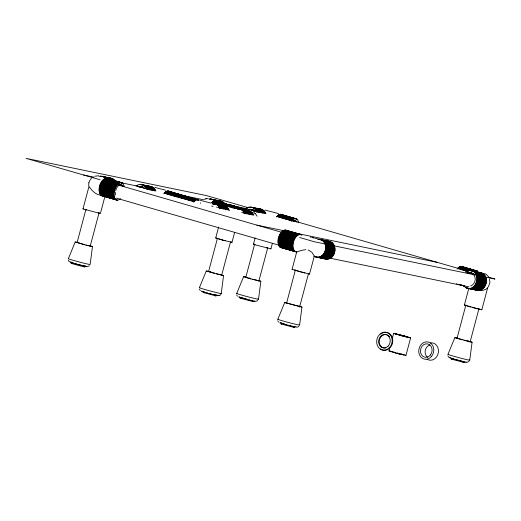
<?xml version="1.0" encoding="UTF-8"?>
<svg xmlns="http://www.w3.org/2000/svg" width="521" height="521" viewBox="0 0 521 521"><rect width="100%" height="100%" fill="white"/><g stroke="black" fill="none" stroke-linecap="round" stroke-linejoin="round"><path stroke-width="0.78" d="M327.742 241.125C338.683 241.536 336.403 260.428 325.866 259.106L315.876 257.048C325.677 259.119 329.734 242.428 320.304 239.465M463.071 285.267C477.334 299.816 483.846 262.897 465.422 271.995L467.767 272.476M476.643 290.243C486.445 292.314 490.502 275.622 481.072 272.659L470.443 270.484M120.546 198.605L118.814 199.856L117.121 200.162L101.888 195.792C96.203 191.63 99.83 179.217 106.694 178.306M116.73 200.09C108.915 196.723 119.211 174.229 124.259 186.186L121.132 185.281M300.441 234.359C293.577 235.264 289.956 247.683 295.635 251.845L280.793 247.547C275.036 243.437 278.826 230.282 285.983 230.171L301.197 234.632L285.202 230.015M488.275 287.012L489.909 282.76L489.571 279.002M115.375 192.47L115.415 195.03M89.553 245.534L92.471 246.531L90.133 264.447A11.306 0.397 14.9 0 1 78.502 261.789A11.306 0.397 14.9 0 1 68.518 258.644M222.571 275.166L223.561 275.589L221.23 293.518L220.526 294.853L219.211 295.602L212.718 294.424M259.425 280.721L260.858 281.262L258.52 299.178M299.028 306.114L301.952 307.11L299.614 325.026M470.658 341.665L472.091 342.206L469.753 360.122M88.876 182.767L89.684 180.585L91.52 178.182M88.883 182.708L88.674 185.782M474.859 281.262C476.572 276.983 472.514 271.044 467.747 273.095M104.936 196.41L100.384 213.519L82.989 208.914L88.87 186.902M77.199 242.232L85.757 210.054M90.094 246.544L99.075 212.796M222.604 240.025L215.707 237.973L218.618 227.032M208.628 271.395L217.4 238.436M221.549 275.635L230.529 241.887M223.6 240.363L232.001 242.298L234.658 232.32M272.392 243.346L270.933 248.843L255.394 244.89L253.48 244.134L255.147 237.869M245.886 277.048L254.658 244.089M258.787 281.36L267.768 247.612M308.178 249.917L311.949 252.359L314.319 256.078L309.526 274.092L292.066 269.383L296.664 252.118L301.008 250.51A10.518 9.293 -78.9 0 0 302.87 250.126L305.794 249.65M286.667 302.818L295.433 269.858M299.562 307.13L308.334 274.17M396.149 353.069L389.018 350.965L389.578 348.614M392.209 338.728L393.635 333.362L404.14 335.863M398.884 353.792L405.944 355.426L410.607 337.895L404.211 335.96M479.248 309.142L464.374 305.072L468.718 288.738M457.112 337.999L465.878 305.039M470.007 342.31L478.988 308.562M472.202 307.507L481.827 309.774L487.728 287.599L486.673 288.693A10.518 4.91 -74 0 1 485.565 289.376C482.212 291.044 477.959 291.187 474.644 289.337M115.675 190.816L116.001 189.722M215.707 237.973L216.925 238.123M393.629 333.388L401.912 335.824M388.966 350.926L390.633 351.167M390.913 351.46L395.094 352.776M68.336 258.703L75.213 241.985L77.349 242.317M199.4 287.683L206.277 270.972L209.051 271.487M236.716 293.434L243.594 276.716L245.73 277.048M277.81 319.282L284.687 302.564L286.824 302.896M447.949 354.378L454.826 337.66L456.963 337.992M314.319 256.078L313.857 256.586M474.468 282.323L474.683 281.796M116.203 189.195L116.417 188.68M116.658 188.179C117.381 185.86 121.159 183.04 122.624 186.271M473.928 283.307L474.214 282.825M163.802 193.727L165.821 191.669L168.27 191.005L183.88 195.662L167.886 190.966M276.417 216.964L278.527 214.906L280.669 214.255L296.651 218.892L297.862 220.175L298.689 222.871M291.265 221.262L294.241 218.755L296.651 218.892M457.08 269.083L459.19 267.026L461.326 266.374L477.653 271.246L460.916 266.381M178.762 197.804C179.953 195.987 182.864 194.183 184.675 196.228M193.519 202.115L195.596 200.181L197.687 199.621M473.609 283.763L472.488 284.928M231.526 205.574L215.297 200.767L213.636 201.086L211.546 202.76L223.222 206.062M183.529 195.505L181.139 195.824L179.081 197.628L164.187 193.226M227.045 206.765L229.592 205.046L231.904 205.404M231.194 205.333L228.856 205.098L226.739 206.505L211.949 202.324M180.526 197.882L194.841 201.744M212.913 203.333L213.571 202.936M471.622 285.521L472.065 285.248M180.767 197.837L181.093 197.635M243.046 210.035L245.554 209.331M89.43 265.782C86.232 267.892 82.292 265.033 78.931 264.707M257.817 300.513C255.212 302.493 251.819 300.213 249.038 299.888M298.911 326.361L297.432 327.162L291.714 326.12M469.05 361.457C466.432 363.456 463.078 361.105 460.271 360.825M278.904 216.756L278.572 216.938L293.414 221.236L295.609 220.871L296.963 222.304M474.032 271.317L476.168 270.666M166.525 193.076L165.873 193.428L175.551 196.293M410.607 337.895L404.088 336.39M470.697 285.944L471.166 285.755M256.86 212.412C255.707 207.599 249.37 205.267 245.573 208.608L247.911 209.09M247.905 209.683L251.278 209.455L254.072 211.428M204.323 199.289L205.808 198.833M138.169 186.772L141.556 186.635L144.324 188.693M94.75 176.241L98.71 175.766M77.206 242.428L86.61 245.3L92.471 246.531M68.284 260.213L69.046 261.509L72.393 262.512M71.891 262.532L72.888 262.988M86.473 266.518L85.268 265.97M260.858 281.262L248.393 278.26M240.272 297.27L249.487 300.05M254.854 301.249L254.587 301.021M286.687 303.014L300.076 306.602L298.956 306.179M301.952 307.11L284.687 302.564M281.366 323.111L286.654 324.817M294.704 326.693L293.036 326.433M295.948 327.097L295.687 326.875M470.216 341.698L463.898 340.285M472.091 342.206L454.826 337.66M447.897 355.889L448.659 357.191L450.828 357.947M466.093 362.193L465.82 361.965M103.536 195.733L102.279 195.87M206.446 198.722L208.126 198.638M205.723 198.853L206.531 198.709M98.977 176.274L102.194 176.372M257.986 209.103L261.21 209.201L250.575 207.039M208.914 199.087L211.402 199.12M280.415 247.41L296.853 251.89M229.351 210.692L227.638 207.788L225.013 206.029L212.431 203.841L215.596 204.466M244.636 213.844C243.698 210.751 240.552 208.309 237.25 208.836L238.826 209.168M319.673 239.315L317.732 239.23L320.851 239.875M101.882 195.258C96.281 195.362 91.826 190.725 88.98 186.401M149.475 186.31L150.725 186.446L140.234 184.447L138.339 184.701L135.968 185.867L144.421 187.586M222.565 205.658L224.421 205.847M109.638 178.052L112.764 178.775L115.284 180.93M281.594 247.644L280.793 247.547M479.151 272.392L480.44 272.509M221.685 275.075L216.423 273.916M223.561 275.589L206.277 270.972M201.809 291.213L201.451 291.193L207.579 293.076M202.923 292.405L216.091 295.987L215.323 295.654M216.313 295.166L214.157 294.762M218.794 295.583L219.211 295.602M219.654 200.917L222.643 201.712L225.013 203.88M247.976 210.784L249.207 210.979L239.126 208.856M82.93 208.817L83.458 208.869M85.509 209.449L85.112 209.403L86.551 209.963M253.48 244.134L255.095 244.408M292.066 269.383L292.6 269.442M464.374 305.072L465.989 305.339M391.03 351.408L392.17 351.616M246.166 277.25L245.476 277.198L247.762 277.98M239.595 297.003L238.768 296.937L247.403 299.516M240.624 298.181L239.94 298.123L253.388 301.666L253.05 301.509M457.399 338.194L456.709 338.142L462.134 339.816M281.718 324.023L281.034 323.971L294.482 327.514L293.362 327.09M451.857 359.119L451.173 359.067L464.621 362.609L464.283 362.453M209.201 271.61L208.159 271.461L214.659 273.453M325.866 259.106L320.311 257.608M213.682 203.789L225.013 206.029M213.056 203.783L225.593 206.27M215.505 204.16L226.147 206.57M216.638 204.701L226.674 206.928M217.166 205.053L227.176 207.332M217.667 205.463L218.13 205.919L227.638 207.788M218.13 205.919L218.553 206.42L228.068 208.289M218.553 206.42L218.944 206.967L228.452 208.836M211.565 206.029L213.154 206.342M218.944 206.967L219.289 207.547L228.797 209.422M217.739 207.56L219.321 207.872M219.289 207.547L219.588 208.172L229.097 210.041M140.234 184.447L151.93 186.818L154.047 188.244L155.883 191.064M141.484 184.577L151.93 186.818M141.914 184.935L152.497 187.098M142.682 184.955L143.803 185.561L153.044 187.423M143.803 185.561L153.565 187.807M144.324 185.945L154.047 188.244M144.805 186.381L145.255 186.863L154.496 188.726M145.255 186.863L145.665 187.391L154.906 189.253M140.116 186.414L143.392 186.98M139.621 186.433L142.708 187.052M145.665 187.391L146.036 187.957L155.278 189.826M138.651 186.609L143.268 187.54M138.938 186.922L142.793 187.703M146.036 187.957L146.362 188.563L155.603 190.425M144.004 188.283L153.252 190.152L152.9 189.774M155.108 190.907L146.635 189.201L146.362 188.563M210.79 199.015L221.497 201.217M210.165 198.983L222.083 201.432M209.54 199.002L222.643 201.712M212.008 199.276L213.695 200.11L223.183 202.044M213.695 200.11L223.691 202.428M215.473 201.093L224.173 202.864M221.451 202.708L224.616 203.353M214.3 203.848L214.912 203.971M100.924 176.144L111.553 178.299M100.273 176.124L112.165 178.508M250.712 207.182L261.822 209.409L264.03 210.816L265.97 213.662L256.612 211.728M102.806 176.573L112.764 178.775M253.056 207.742L262.415 209.676M104.304 177.133L105.867 177.453M253.18 207.872L254.736 208.192M256.299 208.517L258.637 208.999M103.399 176.84L113.331 179.1M253.623 208.068L262.981 209.996M103.972 177.166L113.871 179.478M254.163 208.446L263.522 210.38M247.989 207.338L249.546 207.664M104.513 177.55L114.379 179.914M254.671 208.882L264.03 210.816M107.052 178.788L114.848 180.396M255.147 209.364L264.505 211.298M255.577 209.898L264.935 211.826M250.321 209.286L253.297 209.93M255.967 210.471L265.326 212.405M83.568 174.997L93.91 177.133M119.368 182.389L139.25 186.492M182.207 195.362L203.685 199.797M230.731 205.385L247.436 208.83M249.031 209.162L252.959 209.917M249.351 209.305L253.245 210.106M251.812 209.898L254.15 210.38M249.644 209.546L254.32 210.51M256.312 211.083L265.671 213.017M249.937 209.833L251.5 210.158M253.395 210.666L254.958 210.985M253.753 211.031L263.112 212.965M256.853 225.131L283.906 230.712M292.652 232.516L437.432 262.408M319.034 239.224L329.663 241.399M318.383 239.198L330.275 241.614M469.792 270.458L481.678 272.874M321.503 239.953L330.861 241.887M472.912 271.213L482.27 273.147M322.414 240.201L326.315 241.002M473.823 271.461L477.724 272.262M322.069 240.285L331.428 242.219M473.478 271.545L482.837 273.479M322.603 240.676L331.962 242.604M474.012 271.936L483.371 273.864M323.111 241.112L332.47 243.046M474.514 272.372L483.879 274.306M323.574 241.601L332.932 243.535M474.983 272.867L484.341 274.795M324.003 242.141L333.362 244.075M475.413 273.401L484.771 275.335M470.17 272.73L473.14 273.395M324.388 242.721L333.746 244.655M469.682 272.704L472.019 273.193M475.797 273.981L485.155 275.915M469.193 272.737L472.313 273.375M468.705 272.809L474.162 273.935M468.223 272.932L473.68 274.059M324.726 243.34L334.085 245.267M476.135 274.6L485.494 276.534M473.224 274.144L475.562 274.632M478.688 275.27L480.245 275.596M325.26 244.668L334.619 246.602M476.669 275.935L486.028 277.862M325.456 245.378L334.814 247.312M476.865 276.638L486.223 278.572M325.592 246.101L334.951 248.035M477.002 277.367L486.36 279.295M325.677 246.843L335.036 248.778M477.086 278.103L486.445 280.038M325.703 247.599L335.062 249.526M477.112 278.859L486.471 280.786M325.684 248.354L335.042 250.282M477.093 279.614L486.451 281.542M325.605 249.103L334.964 251.037M477.008 280.363L486.373 282.297M325.469 249.852L334.827 251.786M476.878 281.112L486.236 283.046M325.286 250.588L334.645 252.522M476.695 281.848L486.054 283.782M325.045 251.311L334.404 253.245M476.454 282.571L485.813 284.505M324.759 252.008L334.117 253.942M476.168 283.268L485.526 285.202M324.427 252.678L333.785 254.613M475.836 283.938L485.194 285.873M324.042 253.317L333.407 255.251M475.452 284.583L484.81 286.511M323.619 253.922L332.984 255.857M475.028 285.182L484.387 287.117M323.157 254.489L332.515 256.423M474.566 285.749L483.924 287.683M322.662 255.01L332.02 256.944M474.071 286.27L483.429 288.204M322.128 255.479L331.486 257.413M473.537 286.745L482.895 288.673M321.561 255.902L330.92 257.836M472.97 287.162L482.329 289.096M320.975 256.273L330.334 258.201M472.384 287.533L481.743 289.468M329.767 258.11L468.998 286.856M320.369 256.586L329.728 258.514M471.779 287.846L481.137 289.774M319.738 256.833L329.096 258.768M471.147 288.1L480.505 290.028M319.099 257.029L328.458 258.963M470.509 288.289L479.867 290.223M318.455 257.159L327.813 259.093M469.864 288.419L479.222 290.353M465.481 287.579L467.825 288.061M327.162 259.158L314.651 256.625L326.511 259.165M466.061 287.885L478.571 290.418M466.66 288.126L477.92 290.425M467.285 288.308L477.275 290.366M77.779 242.519L78.762 242.727M251.943 300.584L252.919 300.786M73.22 263.652C63.132 261.314 90.491 268.869 83.888 266.511M281.868 323.098L279.862 322.779L288.497 325.358M463.176 361.528L464.159 361.73M238.501 208.784L249.8 211.168L251.949 212.477L253.857 215.193L244.382 213.193M237.876 208.784L250.38 211.409M241.457 209.716L250.933 211.715M241.985 210.067L251.454 212.067M242.48 210.477L251.949 212.477M242.936 210.94L252.411 212.939M243.366 211.441L252.841 213.441M243.75 211.988L253.219 213.988M244.089 212.575L253.564 214.574M243.327 212.75L244.903 213.082M246.811 213.805L241.744 212.418M266.355 247.781L267.534 248.048M391.571 351.382L392.105 351.506M317.393 238.807L315.257 238.305M82.233 265.541L85.223 266.107L84.884 265.957M210.94 203.092L200.194 200.292M209.663 271.63L210.894 271.923M265.072 210.074L278.54 213.59M304.948 273.03L301.841 272.262M393.752 351.981L394.221 352.098M154.9 187.397L165.541 190.204M314.482 238.11L312.847 237.706M249.005 277.901L250.06 278.162M86.011 245.059L90.602 246.023L90.257 245.866M404.602 336.52L408.698 337.387L404.726 336.104M462.628 361.463L450.001 357.875M290.132 325.729L292.483 326.367M399.939 354.059L404.029 354.918L402.967 354.501M213.369 294.639L207.169 293.017M312.216 237.543L313.108 237.771M404.654 336.612L402.459 335.973M399.991 354.15L396.474 353.225M310.255 237.042L311.304 237.315M224.714 240.591L225.235 240.722M252.665 279.347L258.983 280.754L258.644 280.598M403.97 336.436L401.854 335.882M81.081 265.313L74.894 263.652M288.406 325.286L290.581 325.899M209.318 293.544L211.07 294.007M398.604 353.792L397.184 353.414M301.268 272.105L294.3 270.054M402.049 335.368L395.543 333.876L401.359 335.68M224.186 240.448L222.916 240.181M84.395 244.727L75.213 241.985M458.636 360.454L454.507 359.327M397.38 352.906L397.933 353.049M402.596 335.517L404.824 336.052M222.246 239.999L223.131 240.168M396.696 353.212L395.081 352.847M222.089 239.888L218.703 238.898M250.901 278.872L243.594 276.716M77.173 264.232L73.129 263.138M399.548 353.492L400.063 353.635M214.893 200.754L229.683 204.935M214.483 200.806L229.273 204.987M214.066 200.917L228.856 205.098M213.636 201.086L228.426 205.267M213.213 201.314L228.003 205.495M212.783 201.594L227.573 205.775M212.366 201.933L227.156 206.114M213.239 203.112L215.577 203.77M470.756 307.032L467.096 305.925M401.463 353.954L402.075 354.13M461.326 266.374L477.314 271.011M280.252 214.261L295.101 218.56M282.936 215.062L296.996 219.133M460.492 266.452L476.409 271.089M279.829 214.333L294.678 218.625M460.063 266.583L474.905 270.874M279.399 214.463L294.241 218.755M459.626 266.772L474.468 271.07M278.963 214.652L293.805 218.95M459.19 267.026L473.25 271.089M278.527 214.906L293.369 219.198M458.754 267.332L472.033 271.174M278.09 215.212L292.932 219.504M458.317 267.696L468.477 270.633M277.66 215.577L292.502 219.869M294.319 220.552L295.882 221.008M294.573 220.728L296.136 221.184M294.033 220.722L296.371 221.405M457.894 268.107L468.835 271.272M277.237 215.987L292.079 220.285M247.95 207.599L206.629 195.642L26.05 158.358L100.123 179.784M292.685 220.533L458.304 268.445M460.642 269.123L466.881 270.933M488.711 277.244L494.95 279.048L314.371 241.77L299.562 237.478M460.343 269.096L462.687 269.774M464.25 270.23L466.595 270.907M279.679 216.977L287.494 219.237M290.62 220.142L293.746 221.047M294.443 221.288L296.006 221.738M457.484 268.575L466.855 271.285M276.82 216.456L291.662 220.748M121.921 182.708L107.079 178.416L108.108 179.1M106.297 178.26L122.285 182.878M105.88 178.273L122.63 183.105M284.785 230.035L300.754 234.632M105.457 178.351L122.949 183.392M284.362 230.113L301.854 235.147L301.535 234.86M105.027 178.495L119.869 182.786M283.932 230.249L298.774 234.541M104.591 178.69L119.433 182.982M283.496 230.445L298.338 234.743M104.148 178.95L118.996 183.242M283.059 230.705L297.901 234.997M103.718 179.263L118.56 183.555M282.623 231.018L297.465 235.31M103.282 179.634L118.13 183.926M282.187 231.389L297.035 235.681M120.221 184.714L121.784 185.163M120.462 184.929L122.025 185.378M102.858 180.051L117.707 184.349M119.12 184.734L122.246 185.639M281.763 231.812L296.612 236.104M118.541 184.805L121.66 185.71M117.095 184.695L281.627 232.294M102.448 180.526L117.29 184.818M281.353 232.281L296.195 236.573M102.051 181.041L116.893 185.333M280.956 232.796L295.798 237.088M459.965 284.674L463.911 285.801M457.992 284.199L464.263 286.003M459.945 284.792L463.853 285.925M101.667 181.601L116.509 185.893M280.572 233.356L295.414 237.648M101.302 182.194L116.144 186.492M280.207 233.955L295.049 238.247M100.963 182.825L115.805 187.124M279.868 234.587L294.71 238.879M100.644 183.49L115.486 187.781M279.549 235.245L294.391 239.543M100.351 184.174L115.193 188.472M279.256 235.935L294.098 240.227M100.084 184.883L114.933 189.175M278.995 236.638L293.837 240.93M99.856 185.606L114.698 189.898M278.761 237.361L293.603 241.653M99.654 186.336L114.496 190.634M278.559 238.09L293.401 242.389M99.485 187.078L114.327 191.37M278.39 238.833L293.232 243.125M99.348 187.814L114.197 192.106M278.26 239.569L293.102 243.861M99.251 188.543L114.092 192.842M278.155 240.298L293.004 244.596M99.192 189.266L114.034 193.558M278.097 241.021L292.939 245.319M99.166 189.976L114.008 194.268M278.071 241.731L292.913 246.023M99.172 190.66L114.021 194.952M278.077 242.415L292.926 246.713M99.224 191.324L114.066 195.616M278.129 243.079L292.971 247.371M99.303 191.949L114.151 196.248M278.214 243.711L293.056 248.003M99.426 192.549L114.268 196.847M278.331 244.303L293.173 248.602M99.576 193.109L114.425 197.4M278.481 244.863L293.33 249.162M116.359 198.156L278.715 245.111M99.765 193.623L114.607 197.921M278.67 245.378L293.518 249.676M99.986 194.099L114.828 198.39M278.891 245.853L293.733 250.145M100.234 194.515L115.082 198.814M279.145 246.27L293.987 250.568M100.514 194.887L115.362 199.178M279.425 246.641L294.267 250.933M100.827 195.199L115.669 199.491M279.731 246.954L294.573 251.252M101.159 195.46L117.531 200.181M280.064 247.215L296.436 251.936M101.51 195.655L117.121 200.162M182.93 195.31L199.126 200.24L182.116 195.355M182.526 195.303L197.283 199.615M185.45 196.45L187.781 197.133M189.338 197.583L191.663 198.267M196.326 199.628L198.657 200.305M181.692 195.473L196.45 199.777M181.269 195.642L196.02 199.947M180.839 195.87L195.596 200.181M180.409 196.156L195.167 200.461M179.986 196.495L194.743 200.8M179.569 196.886L194.326 201.191M181.972 197.713L184.297 198.39L182.044 197.7M185.854 198.846L189.735 199.979M179.159 197.322L193.916 201.627M230.816 204.955L245.938 209.422L247.26 210.36M230.419 204.929L246.641 209.781M230.008 204.955L244.746 209.331M232.998 205.899L246.186 209.813M229.592 205.046L244.329 209.416M229.168 205.189L243.906 209.566M228.739 205.398L243.476 209.768M228.309 205.658L242.272 209.8M227.879 205.977L238.742 209.201M227.456 206.342L235.218 208.647M167.488 190.992L183.47 195.655M175.584 193.499L169.625 191.735L169.905 192.06M177.075 193.936L180.794 195.036M167.078 191.07L181.972 195.479M166.661 191.214L181.555 195.622M166.245 191.415L181.139 195.824M165.821 191.669L180.715 196.078M165.404 191.982L180.299 196.391M164.988 192.347L179.882 196.756M178.169 196.664L180.403 197.329M181.894 197.765L184.128 198.429L183.933 198.136M164.584 192.763L180.351 197.42M219.536 274.235L220.689 274.58M401.483 354.046L401.906 354.169M476.572 270.725L476.949 270.835M461.723 266.426L462.811 266.954M281.066 214.307L282.154 214.834M467.93 340.916L469.095 341.275M453.667 359.021L451.394 358.246M462.348 361.828L463.508 362.186M403.697 354.619L404.159 354.755M74.047 263.346L70.381 262.2M204.629 292.222L202.845 291.565M98.462 212.77L99.661 213.161M198.071 199.686L198.794 199.992M215.681 200.832L216.736 201.393M231.331 241.991L232.001 242.298M405.24 355.114L405.944 355.426M216.775 295.133L217.706 295.537M456.448 283.743L456.819 283.893M481.111 309.415L481.827 309.774M270.21 248.484L270.933 248.843M308.803 273.733L309.526 274.092M476.025 290.06L474.839 289.513M168.635 191.096L169.318 191.468M285.983 230.171L287.305 231.194M484.517 273.336L486.568 274.6L488.633 276.938M200.338 290.653L199.348 289.194M253.779 212.334L255.518 213.799L257.127 216.248M214.203 200.494L214.678 200.93M216.586 207.052L216.944 207.404M255.518 213.799L254.945 213.226M105.021 177.98L105.489 178.469M226.453 209.273L226.785 209.663M251.22 214.418L251.552 214.808M277.758 320.793L278.52 322.095M236.664 294.945L237.426 296.247M169.234 194.02L169.41 194.353M219.588 208.172L219.842 208.817M200.533 202.767L200.657 203.34M222.903 208.576A6.812 5.79 -78.3 0 1 223.249 208.954M220.162 205.118A8.785 7.47 -78.3 0 1 221.966 205.613M222.532 205.893A8.785 7.47 -78.3 0 1 225.853 209.898M242.929 209.904A8.785 7.47 -78.3 0 1 244.779 210.217M245.365 210.438A8.785 7.47 -78.3 0 1 245.932 210.725M248.979 214.085A8.785 7.47 -78.3 0 1 249.253 214.73M246.303 213.408A6.812 5.79 -78.3 0 1 246.641 213.786M430.313 342.89A8.785 7.47 -78.3 0 1 438.408 352.229A8.785 7.47 -78.3 0 1 428.197 359.842M427.624 359.588A8.785 7.47 -78.3 0 1 427.07 359.282M427.539 357.256A6.812 5.79 -78.3 0 1 425.273 350.418A6.812 5.79 -78.3 0 1 429.975 344.941M385.918 347.904A6.812 5.79 -78.3 0 1 379.568 339.275A6.812 5.79 -78.3 0 1 389.552 336.716M380.669 334.15A9.078 7.717 -78.3 0 1 390.919 334.996A9.078 7.717 -78.3 0 1 390.724 346.986A9.078 7.717 -78.3 0 1 380.428 348.92M221.236 293.518A11.306 0.397 14.9 0 1 208.459 290.51A11.306 0.397 14.9 0 1 199.888 287.709M299.067 324.778A11.306 0.397 14.9 0 1 289.396 322.74A11.306 0.397 14.9 0 1 277.993 319.223M257.973 298.93A11.306 0.397 14.9 0 1 248.322 296.905A11.306 0.397 14.9 0 1 236.905 293.382M469.206 359.868A11.306 0.397 14.9 0 1 459.555 357.842A11.306 0.397 14.9 0 1 448.138 354.326M430.457 354.964A6.812 5.79 -78.3 0 0 427.721 343.906A6.812 5.79 -78.3 0 0 420.662 352.808A6.812 5.79 -78.3 0 0 430.457 354.964M431.668 356.247A8.785 7.47 -78.3 0 0 428.138 341.971A8.785 7.47 -78.3 0 0 419.027 353.459A8.785 7.47 -78.3 0 0 431.668 356.247M389.311 347.826A9.078 7.717 -78.3 0 0 387.227 332.567A9.078 7.717 -78.3 0 0 376.742 343.144A9.078 7.717 -78.3 0 0 389.311 347.826M388.093 346.165A6.812 5.79 -78.3 0 0 386.53 334.716A6.812 5.79 -78.3 0 0 378.663 342.655A6.812 5.79 -78.3 0 0 388.093 346.165"/></g></svg>
